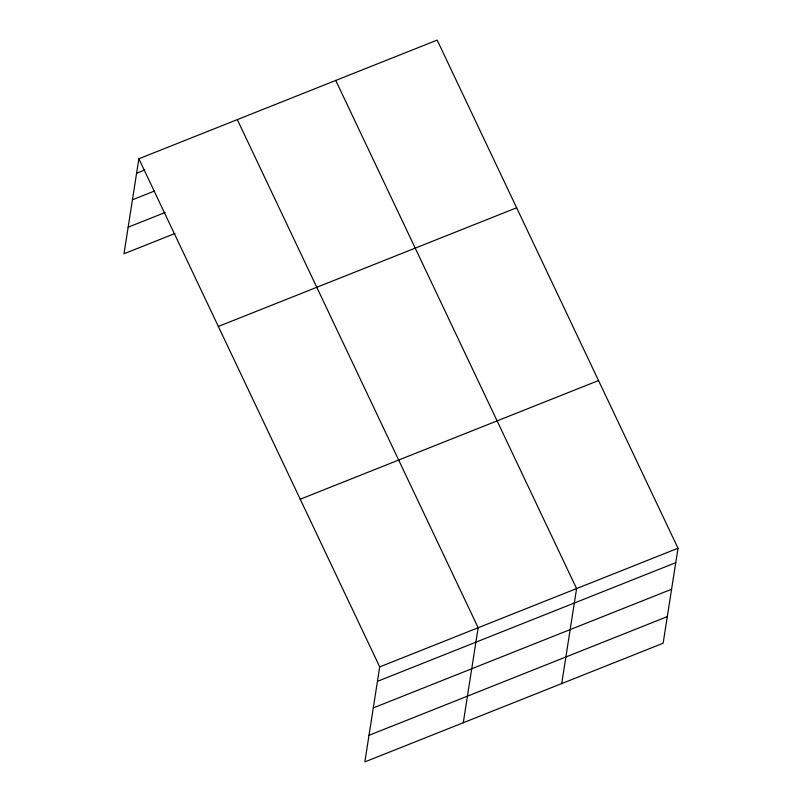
<?xml version="1.0" encoding="UTF-8"?>
<svg xmlns="http://www.w3.org/2000/svg" width="802" height="802" viewBox="0 0 802 802"><rect width="100%" height="100%" fill="white"/><g stroke="black" fill="none" stroke-linecap="round" stroke-linejoin="round"><path stroke-width="1.2" d="M138.866 158.776L379.707 666.903L364.84 761.9L663.134 643.224L678.011 548.227L437.16 40.1L138.866 158.776L123.989 253.773L174.946 233.502M463.275 722.732L478.152 627.735L237.302 119.608M561.711 683.575L576.588 588.578L335.747 80.451M136.601 173.222L144.711 169.994M132.44 199.798L154.445 191.046M128.15 227.197L165.212 212.45M218.345 326.454L516.648 207.778M300.229 499.215L598.533 380.539M379.707 666.903L678.011 548.227M377.451 681.349L675.755 562.673M373.291 707.925L671.585 589.249M369 735.314L667.304 616.638"/></g></svg>
